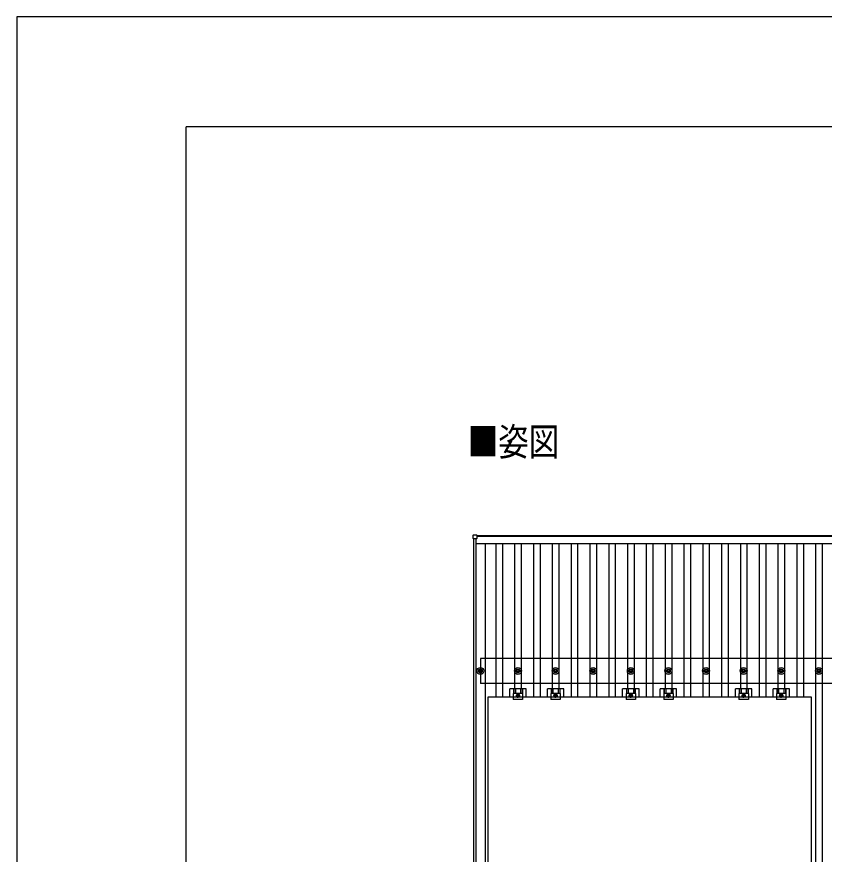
# Model space of a CAD drawing. Units: millimetres, scale not verified. Extents: x -12615 to 12615, y -8910 to 8910.
# Drawn here: x -12615 to -8321, y 4455 to 8910 of the extents above; entities that cross this region are included whole.
import ezdxf
from ezdxf.enums import TextEntityAlignment as Align

# ---------------------------------------------------------------- set-up
doc = ezdxf.new("R2010")
doc.units = ezdxf.units.MM
doc.header["$LTSCALE"] = 40
for name, color, linetype in [('0-2_USER1', 3, 'Continuous'), ('0-4_YKK_13', 4, 'Continuous'), ('0-5_YKK_A1', 4, 'Continuous'), ('0-7_YKK_ZWAK', 7, 'Continuous')]:
    doc.layers.add(name, color=color, linetype=linetype)
doc.styles.add('ＭＳ ゴシック', font='')
doc.styles.get('ＭＳ ゴシック').set_extended_font_data('MS Gothic')

msp = doc.modelspace()

# ---------------------------------------------------------------- linework, layer by layer
at = {"layer": '0-4_YKK_13'}
for p, q in [((-10188.3, 6134.3), (-10188.3, 6152.3)), ((-10187.3, 6153.3), (-10169.3, 6153.3)), ((-10168.3, 6152.3), (-10168.3, 6134.3)), ((-10169.3, 6133.3), (-10187.3, 6133.3)), ((-10151.75, 5435.68), (-10151.75, 5440.09)), ((-10148.25, 5435.68), (-10148.25, 5440.09)), ((-9951.75, 5435.68), (-9951.75, 5440.09)), ((-9948.25, 5435.68), (-9948.25, 5440.09)), ((-9751.75, 5435.68), (-9751.75, 5440.09)), ((-9748.25, 5435.68), (-9748.25, 5440.09)), ((-9551.75, 5435.68), (-9551.75, 5440.09)), ((-9548.25, 5435.68), (-9548.25, 5440.09)), ((-9351.75, 5435.68), (-9351.75, 5440.09)), ((-9348.25, 5435.68), (-9348.25, 5440.09)), ((-9151.75, 5435.68), (-9151.75, 5440.09)), ((-9148.25, 5435.68), (-9148.25, 5440.09)), ((-8951.75, 5435.68), (-8951.75, 5440.09)), ((-8948.25, 5435.68), (-8948.25, 5440.09)), ((-8751.75, 5435.68), (-8751.75, 5440.09)), ((-8748.25, 5435.68), (-8748.25, 5440.09)), ((-8551.75, 5435.68), (-8551.75, 5440.09)), ((-8548.25, 5435.68), (-8548.25, 5440.09)), ((-8351.75, 5435.68), (-8351.75, 5440.09)), ((-8348.25, 5435.68), (-8348.25, 5440.09)), ((-10160, 5431.84), (-10155.58, 5431.84)), ((-10160, 5428.34), (-10155.58, 5428.34)), ((-10151.75, 5420.1), (-10151.75, 5424.51)), ((-10148.25, 5420.1), (-10148.25, 5424.51)), ((-10144.42, 5431.84), (-10140, 5431.84)), ((-10144.42, 5428.34), (-10140, 5428.34)), ((-9960, 5431.84), (-9955.58, 5431.84)), ((-9960, 5428.34), (-9955.58, 5428.34)), ((-9951.75, 5420.1), (-9951.75, 5424.51)), ((-9948.25, 5420.1), (-9948.25, 5424.51)), ((-9944.42, 5431.84), (-9940, 5431.84)), ((-9944.42, 5428.34), (-9940, 5428.34)), ((-9760, 5431.84), (-9755.58, 5431.84)), ((-9760, 5428.34), (-9755.58, 5428.34)), ((-9751.75, 5420.1), (-9751.75, 5424.51)), ((-9748.25, 5420.1), (-9748.25, 5424.51)), ((-9744.42, 5431.84), (-9740, 5431.84)), ((-9744.42, 5428.34), (-9740, 5428.34)), ((-9560, 5431.84), (-9555.58, 5431.84)), ((-9560, 5428.34), (-9555.58, 5428.34)), ((-9551.75, 5420.1), (-9551.75, 5424.51)), ((-9548.25, 5420.1), (-9548.25, 5424.51)), ((-9544.42, 5431.84), (-9540, 5431.84)), ((-9544.42, 5428.34), (-9540, 5428.34)), ((-9360, 5431.84), (-9355.58, 5431.84)), ((-9360, 5428.34), (-9355.58, 5428.34)), ((-9351.75, 5420.1), (-9351.75, 5424.51)), ((-9348.25, 5420.1), (-9348.25, 5424.51)), ((-9344.42, 5431.84), (-9340, 5431.84)), ((-9344.42, 5428.34), (-9340, 5428.34)), ((-9160, 5431.84), (-9155.58, 5431.84)), ((-9160, 5428.34), (-9155.58, 5428.34)), ((-9151.75, 5420.1), (-9151.75, 5424.51)), ((-9148.25, 5420.1), (-9148.25, 5424.51)), ((-9144.42, 5431.84), (-9140, 5431.84)), ((-9144.42, 5428.34), (-9140, 5428.34)), ((-8960, 5431.84), (-8955.58, 5431.84)), ((-8960, 5428.34), (-8955.58, 5428.34)), ((-8951.75, 5420.1), (-8951.75, 5424.51)), ((-8948.25, 5420.1), (-8948.25, 5424.51)), ((-8944.42, 5431.84), (-8940, 5431.84)), ((-8944.42, 5428.34), (-8940, 5428.34)), ((-8760, 5431.84), (-8755.58, 5431.84)), ((-8760, 5428.34), (-8755.58, 5428.34)), ((-8751.75, 5420.1), (-8751.75, 5424.51)), ((-8748.25, 5420.1), (-8748.25, 5424.51)), ((-8744.42, 5431.84), (-8740, 5431.84)), ((-8744.42, 5428.34), (-8740, 5428.34)), ((-8560, 5431.84), (-8555.58, 5431.84)), ((-8560, 5428.34), (-8555.58, 5428.34)), ((-8551.75, 5420.1), (-8551.75, 5424.51)), ((-8548.25, 5420.1), (-8548.25, 5424.51)), ((-8544.42, 5431.84), (-8540, 5431.84)), ((-8544.42, 5428.34), (-8540, 5428.34)), ((-8360, 5431.84), (-8355.58, 5431.84)), ((-8360, 5428.34), (-8355.58, 5428.34)), ((-8351.75, 5420.1), (-8351.75, 5424.51)), ((-8348.25, 5420.1), (-8348.25, 5424.51)), ((-8344.42, 5431.84), (-8340, 5431.84)), ((-8344.42, 5428.34), (-8340, 5428.34)), ((-9993.65, 5290.59), (-9993.65, 5334.09)), ((-9975.01, 5309.89), (-9975, 5278.59)), ((-9925, 5309.89), (-9975.01, 5309.89)), ((-9973.52, 5334.09), (-9973.52, 5309.89)), ((-9972.12, 5334.09), (-9972.12, 5309.89)), ((-9963.92, 5334.09), (-9963.92, 5309.89)), ((-9950, 5286.59), (-9950, 5311.6)), ((-9936.08, 5334.09), (-9936.08, 5309.89)), ((-9927.88, 5334.09), (-9927.88, 5309.89)), ((-9926.48, 5334.09), (-9926.48, 5309.89)), ((-9793.65, 5290.59), (-9793.65, 5334.09)), ((-9775.01, 5309.89), (-9775, 5278.59)), ((-9725, 5309.89), (-9775.01, 5309.89)), ((-9773.52, 5334.09), (-9773.52, 5309.89)), ((-9772.12, 5334.09), (-9772.12, 5309.89)), ((-9763.92, 5334.09), (-9763.92, 5309.89)), ((-9750, 5286.59), (-9750, 5311.6)), ((-9736.08, 5334.09), (-9736.08, 5309.89)), ((-9727.88, 5334.09), (-9727.88, 5309.89)), ((-9726.48, 5334.09), (-9726.48, 5309.89)), ((-9393.65, 5290.59), (-9393.65, 5334.09)), ((-9375.01, 5309.89), (-9375, 5278.59)), ((-9325, 5309.89), (-9375.01, 5309.89)), ((-9373.52, 5334.09), (-9373.52, 5309.89)), ((-9372.12, 5334.09), (-9372.12, 5309.89)), ((-9363.92, 5334.09), (-9363.92, 5309.89)), ((-9350, 5286.59), (-9350, 5311.6)), ((-9336.08, 5334.09), (-9336.08, 5309.89)), ((-9327.88, 5334.09), (-9327.88, 5309.89)), ((-9326.48, 5334.09), (-9326.48, 5309.89)), ((-9193.65, 5290.59), (-9193.65, 5334.09)), ((-9175.01, 5309.89), (-9175, 5278.59)), ((-9125, 5309.89), (-9175.01, 5309.89)), ((-9173.52, 5334.09), (-9173.52, 5309.89)), ((-9172.12, 5334.09), (-9172.12, 5309.89)), ((-9163.92, 5334.09), (-9163.92, 5309.89)), ((-9150, 5286.59), (-9150, 5311.6)), ((-9136.08, 5334.09), (-9136.08, 5309.89)), ((-9127.88, 5334.09), (-9127.88, 5309.89)), ((-9126.48, 5334.09), (-9126.48, 5309.89)), ((-8793.65, 5290.59), (-8793.65, 5334.09)), ((-8775.01, 5309.89), (-8775, 5278.59)), ((-8725, 5309.89), (-8775.01, 5309.89)), ((-8773.52, 5334.09), (-8773.52, 5309.89)), ((-8772.12, 5334.09), (-8772.12, 5309.89)), ((-8763.92, 5334.09), (-8763.92, 5309.89)), ((-8750, 5286.59), (-8750, 5311.6)), ((-8736.08, 5334.09), (-8736.08, 5309.89)), ((-8727.88, 5334.09), (-8727.88, 5309.89)), ((-8726.48, 5334.09), (-8726.48, 5309.89)), ((-8593.65, 5290.59), (-8593.65, 5334.09)), ((-8575.01, 5309.89), (-8575, 5278.59)), ((-8525, 5309.89), (-8575.01, 5309.89)), ((-8573.52, 5334.09), (-8573.52, 5309.89)), ((-8572.12, 5334.09), (-8572.12, 5309.89)), ((-8563.92, 5334.09), (-8563.92, 5309.89)), ((-8550, 5286.59), (-8550, 5311.6)), ((-8536.08, 5334.09), (-8536.08, 5309.89)), ((-8527.88, 5334.09), (-8527.88, 5309.89)), ((-8526.48, 5334.09), (-8526.48, 5309.89)), ((-10111, 5290.59), (-10111, 4156.59)), ((-9961.5, 5299.09), (-9938.5, 5299.09)), ((-9761.5, 5299.09), (-9738.5, 5299.09)), ((-9361.5, 5299.09), (-9338.5, 5299.09)), ((-9161.5, 5299.09), (-9138.5, 5299.09)), ((-8761.5, 5299.09), (-8738.5, 5299.09)), ((-8561.5, 5299.09), (-8538.5, 5299.09))]:
    msp.add_line(p, q, dxfattribs=at)
for points in [[(-9906.35, 5290.59), (-9906.35, 5334.09), (-9993.65, 5334.09)], [(-9925, 5309.89), (-9925, 5278.59), (-9975, 5278.59)], [(-9706.35, 5290.59), (-9706.35, 5334.09), (-9793.65, 5334.09)], [(-9725, 5309.89), (-9725, 5278.59), (-9775, 5278.59)], [(-9306.35, 5290.59), (-9306.35, 5334.09), (-9393.65, 5334.09)], [(-9325, 5309.89), (-9325, 5278.59), (-9375, 5278.59)], [(-9106.35, 5290.59), (-9106.35, 5334.09), (-9193.65, 5334.09)], [(-9125, 5309.89), (-9125, 5278.59), (-9175, 5278.59)], [(-8706.35, 5290.59), (-8706.35, 5334.09), (-8793.65, 5334.09)], [(-8725, 5309.89), (-8725, 5278.59), (-8775, 5278.59)], [(-8506.35, 5290.59), (-8506.35, 5334.09), (-8593.65, 5334.09)], [(-8525, 5309.89), (-8525, 5278.59), (-8575, 5278.59)], [(-8389, 4156.59), (-8389, 5290.59), (-10111, 5290.59)]]:
    msp.add_lwpolyline(points, dxfattribs=at)
for points in [[(-9950, 5291.59), (-9943.5, 5295.34), (-9943.5, 5302.85), (-9950, 5306.6), (-9956.5, 5302.85), (-9956.5, 5295.34)], [(-9750, 5291.59), (-9743.5, 5295.34), (-9743.5, 5302.85), (-9750, 5306.6), (-9756.5, 5302.85), (-9756.5, 5295.34)], [(-9350, 5291.59), (-9343.5, 5295.34), (-9343.5, 5302.85), (-9350, 5306.6), (-9356.5, 5302.85), (-9356.5, 5295.34)], [(-9150, 5291.59), (-9143.5, 5295.34), (-9143.5, 5302.85), (-9150, 5306.6), (-9156.5, 5302.85), (-9156.5, 5295.34)], [(-8750, 5291.59), (-8743.5, 5295.34), (-8743.5, 5302.85), (-8750, 5306.6), (-8756.5, 5302.85), (-8756.5, 5295.34)], [(-8550, 5291.59), (-8543.5, 5295.34), (-8543.5, 5302.85), (-8550, 5306.6), (-8556.5, 5302.85), (-8556.5, 5295.34)]]:
    msp.add_lwpolyline(points, close=True, dxfattribs=at)
for centre, radius in [((-10150, 5430.09), 18.25), ((-10150, 5430.09), 10.15), ((-10150, 5430.09), 5.85), ((-10150, 5430.09), 5.25), ((-9950, 5430.09), 18.25), ((-9950, 5430.09), 10.15), ((-9950, 5430.09), 5.85), ((-9950, 5430.09), 5.25), ((-9750, 5430.09), 18.25), ((-9750, 5430.09), 10.15), ((-9750, 5430.09), 5.85), ((-9750, 5430.09), 5.25), ((-9550, 5430.09), 18.25), ((-9550, 5430.09), 10.15), ((-9550, 5430.09), 5.85), ((-9550, 5430.09), 5.25), ((-9350, 5430.09), 18.25), ((-9350, 5430.09), 10.15), ((-9350, 5430.09), 5.85), ((-9350, 5430.09), 5.25), ((-9150, 5430.09), 18.25), ((-9150, 5430.09), 10.15), ((-9150, 5430.09), 5.85), ((-9150, 5430.09), 5.25), ((-8950, 5430.09), 18.25), ((-8950, 5430.09), 10.15), ((-8950, 5430.09), 5.85), ((-8950, 5430.09), 5.25), ((-8750, 5430.09), 18.25), ((-8750, 5430.09), 10.15), ((-8750, 5430.09), 5.85), ((-8750, 5430.09), 5.25), ((-8550, 5430.09), 18.25), ((-8550, 5430.09), 10.15), ((-8550, 5430.09), 5.85), ((-8550, 5430.09), 5.25), ((-8350, 5430.09), 18.25), ((-8350, 5430.09), 10.15), ((-8350, 5430.09), 5.85), ((-8350, 5430.09), 5.25), ((-9950, 5299.09), 8.5), ((-9950, 5299.09), 6.5), ((-9950, 5299.09), 4), ((-9750, 5299.09), 8.5), ((-9750, 5299.09), 6.5), ((-9750, 5299.09), 4), ((-9350, 5299.09), 8.5), ((-9350, 5299.09), 6.5), ((-9350, 5299.09), 4), ((-9150, 5299.09), 8.5), ((-9150, 5299.09), 6.5), ((-9150, 5299.09), 4), ((-8750, 5299.09), 8.5), ((-8750, 5299.09), 6.5), ((-8750, 5299.09), 4), ((-8550, 5299.09), 8.5), ((-8550, 5299.09), 6.5), ((-8550, 5299.09), 4)]:
    msp.add_circle(centre, radius, dxfattribs=at)
for centre, start, end in [((-10187.3, 6152.3), 90, 180), ((-10169.3, 6152.3), 0, 90), ((-10187.3, 6134.3), 180, 270), ((-10169.3, 6134.3), 270, 0)]:
    msp.add_arc(centre, 1, start, end, dxfattribs=at)
at = {"layer": '0-5_YKK_A1'}
for p, q in [((-10168.3, 6150), (-4731.7, 6150)), ((-10185, 224.19), (-10185, 6133.3)), ((-10173, 224.19), (-10173, 6133.3)), ((-10173, 6107.21), (-4727, 6107.21)), ((-4731.7, 6145.22), (-10168.3, 6145.22)), ((-10123.5, 6107.21), (-10123.5, 255.47)), ((-10067.5, 6107.21), (-10067.5, 5290.59)), ((-10032.5, 6107.21), (-10032.5, 5290.59)), ((-9967.5, 6107.21), (-9967.5, 5334.09)), ((-9932.5, 6107.21), (-9932.5, 5334.09)), ((-9867.5, 6107.21), (-9867.5, 5290.59)), ((-9832.5, 6107.21), (-9832.5, 5290.59)), ((-9767.5, 6107.21), (-9767.5, 5334.09)), ((-9732.5, 6107.21), (-9732.5, 5334.09)), ((-9667.5, 6107.21), (-9667.5, 5290.59)), ((-9632.5, 6107.21), (-9632.5, 5290.59)), ((-9567.5, 6107.21), (-9567.5, 5290.59)), ((-9532.5, 6107.21), (-9532.5, 5290.59)), ((-9467.5, 6107.21), (-9467.5, 5290.59)), ((-9432.5, 6107.21), (-9432.5, 5290.59)), ((-9367.5, 6107.21), (-9367.5, 5334.09)), ((-9332.5, 6107.21), (-9332.5, 5334.09)), ((-9267.5, 6107.21), (-9267.5, 5290.59)), ((-9232.5, 6107.21), (-9232.5, 5290.59)), ((-9167.5, 6107.21), (-9167.5, 5334.09)), ((-9132.5, 6107.21), (-9132.5, 5334.09)), ((-9067.5, 6107.21), (-9067.5, 5290.59)), ((-9032.5, 6107.21), (-9032.5, 5290.59)), ((-8967.5, 6107.21), (-8967.5, 5290.59)), ((-8932.5, 6107.21), (-8932.5, 5290.59)), ((-8867.5, 6107.21), (-8867.5, 5290.59)), ((-8832.5, 6107.21), (-8832.5, 5290.59)), ((-8767.5, 6107.21), (-8767.5, 5334.09)), ((-8732.5, 6107.21), (-8732.5, 5334.09)), ((-8667.5, 6107.21), (-8667.5, 5290.59)), ((-8632.5, 6107.21), (-8632.5, 5290.59)), ((-8567.5, 6107.21), (-8567.5, 5334.09)), ((-8532.5, 6107.21), (-8532.5, 5334.09)), ((-8467.5, 6107.21), (-8467.5, 5290.59)), ((-8432.5, 6107.21), (-8432.5, 5290.59)), ((-8367.5, 6107.21), (-8367.5, 5435.27)), ((-8332.5, 6107.21), (-8332.5, 5435.27)), ((-4750, 5497.09), (-10150, 5497.09)), ((-10150, 5497.09), (-10150, 5363.09)), ((-8367.5, 5424.92), (-8367.5, 935.27)), ((-8332.5, 5424.92), (-8332.5, 935.27)), ((-4750, 5363.09), (-10150, 5363.09))]:
    msp.add_line(p, q, dxfattribs=at)
at = {"layer": '0-7_YKK_ZWAK'}
for p in [(11685.06, 8325), (-11714.94, -7575)]:
    msp.add_line(p, (-11714.94, 8325), dxfattribs=at)
msp.add_lwpolyline([(-12615, -8910), (12615, -8910), (12615, 8910), (-12615, 8910)], close=True, dxfattribs=at)

# ---------------------------------------------------------------- texts
at = {"layer": '0-2_USER1', "style": 'ＭＳ ゴシック', "width": 0.8}
msp.add_text('■姿図', height=148.5, dxfattribs=at).set_placement((-10216.8, 6530.53), align=Align.BOTTOM_LEFT)

doc.saveas('drawing.dxf')
